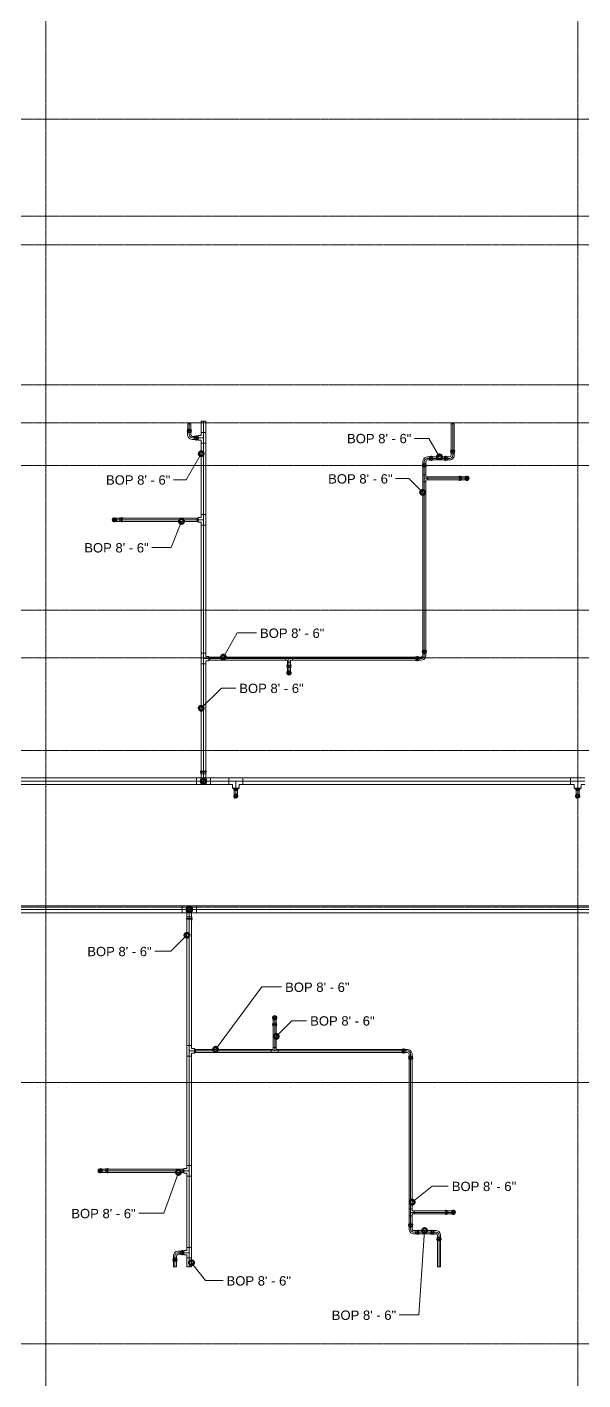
# Model space of a CAD drawing. Header units: inches. Extents: x -3679 to 241, y -496 to 1784.
# Drawn here: x -1468 to -1234, y 74 to 644 of the extents above; entities that cross this region are included whole.
import ezdxf

# ---------------------------------------------------------------- set-up
doc = ezdxf.new("R2010")
doc.units = ezdxf.units.IN
doc.header["$MEASUREMENT"] = 0
doc.linetypes.add('Grid Line', pattern=[0.875, 0.5, -0.125, 0.125, -0.125])
for name, color, linetype, lineweight in [('G-ANNO-DIMS', 251, 'Continuous', 9), ('P-PIPE', 1, 'Continuous', 9), ('P-PIPE-CNTR', 1, 'Continuous', 9), ('S-GRID', 8, 'Continuous', 9)]:
    doc.layers.add(name, color=color, linetype=linetype, lineweight=lineweight)
doc.styles.add('Arial', font='arial.ttf', dxfattribs={"height": 3.934132})

# ---------------------------------------------------------------- blocks, each defined once
blk = doc.blocks.new('Victaulic-VicPress316-Elbow 90-45deg Style P568_P571 - Standard-V2-FIFTH LEVEL')
at = {"layer": 'P-PIPE'}
for p, q in [((-1934.31, 162.63), (-1934.64, 162.63)), ((-1933.35, 162.52), (-1934.64, 162.52)), ((-1934.64, 161.86), (-1934.64, 161.86)), ((-1934.64, 161.86), (-1934.64, 161.86)), ((-1934.64, 161.86), (-1934.64, 161.86)), ((-1934.64, 161.86), (-1934.64, 161.86)), ((-1934.64, 161.21), (-1933.35, 161.21)), ((-1934.64, 161.1), (-1934.31, 161.1)), ((-1934.31, 161.86), (-1934.31, 161.86)), ((-1934.31, 161.86), (-1934.31, 161.86)), ((-1933.56, 162.63), (-1934.02, 162.63)), ((-1934.02, 161.86), (-1934.02, 161.86)), ((-1934.02, 161.86), (-1934.02, 161.86)), ((-1934.02, 161.1), (-1933.56, 161.1)), ((-1932.52, 162.52), (-1933.45, 162.52)), ((-1933.45, 162.52), (-1933.45, 161.86)), ((-1933.45, 161.86), (-1933.45, 162.52)), ((-1933.45, 161.86), (-1933.45, 161.21)), ((-1933.45, 161.21), (-1933.45, 161.86)), ((-1932.52, 161.86), (-1933.45, 161.86)), ((-1933.45, 161.21), (-1932.52, 161.21)), ((-1933.35, 161.86), (-1933.35, 161.86)), ((-1933.35, 161.86), (-1933.35, 161.86)), ((-1932.52, 161.86), (-1931.12, 161.86)), ((-1931.12, 161.86), (-1931.12, 161.86))]:
    blk.add_line(p, q, dxfattribs=at)
at = {"layer": 'P-PIPE', "flags": 128}
for points in [[(-1934.31, 162.63), (-1934.24, 162.75), (-1934.1, 162.76), (-1934.02, 162.65), (-1934.02, 162.63)], [(-1934.31, 162.63), (-1934.31, 162.54), (-1934.31, 162.29), (-1934.31, 161.93), (-1934.31, 161.86)], [(-1934.31, 161.86), (-1934.31, 162.23), (-1934.31, 162.51), (-1934.31, 162.63), (-1934.31, 162.63)], [(-1934.31, 161.1), (-1934.31, 161.19), (-1934.31, 161.44), (-1934.31, 161.8), (-1934.31, 161.86)], [(-1934.31, 161.86), (-1934.31, 161.5), (-1934.31, 161.22), (-1934.31, 161.1), (-1934.31, 161.1)], [(-1934.02, 161.1), (-1934.08, 160.98), (-1934.22, 160.97), (-1934.31, 161.08), (-1934.31, 161.1)], [(-1934.02, 162.63), (-1934.02, 162.54), (-1934.02, 162.29), (-1934.02, 161.93), (-1934.02, 161.86)], [(-1934.02, 161.86), (-1934.02, 162.23), (-1934.02, 162.51), (-1934.02, 162.63), (-1934.02, 162.63)], [(-1934.02, 161.1), (-1934.02, 161.19), (-1934.02, 161.44), (-1934.02, 161.8), (-1934.02, 161.86)], [(-1934.02, 161.86), (-1934.02, 161.5), (-1934.02, 161.22), (-1934.02, 161.1), (-1934.02, 161.1)], [(-1933.56, 162.63), (-1933.36, 162.54), (-1933.35, 162.52)], [(-1933.35, 161.21), (-1933.54, 161.1), (-1933.56, 161.1)], [(-1931.12, 162.52), (-1931.22, 162.52), (-1931.48, 162.52), (-1931.89, 162.52), (-1932.37, 162.52), (-1932.52, 162.52)], [(-1932.52, 161.21), (-1932.02, 161.21), (-1931.59, 161.21), (-1931.28, 161.21), (-1931.13, 161.21), (-1931.12, 161.21)], [(-1930.21, 161.86), (-1930.31, 162.26), (-1930.56, 162.58), (-1930.93, 162.76), (-1931.34, 162.75), (-1931.71, 162.56), (-1931.96, 162.24), (-1932.04, 161.86)], [(-1932.04, 161.86), (-1931.94, 161.47), (-1931.69, 161.15), (-1931.32, 160.97), (-1930.91, 160.98), (-1930.54, 161.17), (-1930.29, 161.49), (-1930.21, 161.86)], [(-1930.36, 161.86), (-1930.45, 162.23), (-1930.7, 162.51), (-1931.06, 162.63), (-1931.43, 162.57), (-1931.73, 162.34), (-1931.88, 162), (-1931.89, 161.86)], [(-1931.89, 161.86), (-1931.8, 161.5), (-1931.55, 161.22), (-1931.19, 161.1), (-1930.82, 161.16), (-1930.52, 161.39), (-1930.37, 161.73), (-1930.36, 161.86)]]:
    blk.add_lwpolyline(points, dxfattribs=at)
at = {"layer": 'P-PIPE'}
for radius, start, end in [(0.766, 0, 180), (0.766, 0, 180), (0.766, 0, 180), (0.766, 180, 0), (0.766, 180, 0), (0.766, 180, 0), (0.657, 0, 180), (0.657, 0, 180), (0.657, 90, 180), (0.658, 180, 0), (0.658, 180, 0), (0.657, 180, 270), (0.658, 0, 90), (0.658, 270, 0)]:
    blk.add_arc((-1931.12, 161.86), radius, start, end, dxfattribs=at)
blk = doc.blocks.new('Victaulic-VicPress316-Elbow 90-45deg Style P568_P571 - Standard-523083-FIFTH LEVEL')
at = {"layer": 'P-PIPE'}
for p, q in [((-3.18, 0.77), (-3.52, 0.77)), ((-3.52, 0.77), (-3.52, -0.77)), ((-3.52, -0.77), (-3.52, 0.77)), ((-2.22, 0.66), (-3.52, 0.66)), ((-3.52, -0.66), (-3.52, 0.66)), ((-3.52, 0.66), (-3.52, -0.66)), ((-3.18, -0.77), (-3.18, 0.77)), ((-3.18, 0.77), (-3.18, -0.77)), ((-2.44, 0.77), (-2.89, 0.77)), ((-2.89, -0.77), (-2.89, 0.77)), ((-2.89, 0.77), (-2.89, -0.77)), ((-1.39, 0.66), (-2.33, 0.66)), ((-2.33, 0), (-2.33, 0.66)), ((-2.33, 0.66), (-2.33, 0)), ((-2.22, -0.66), (-2.22, 0.66)), ((-2.22, 0.66), (-2.22, -0.66)), ((-0.77, 3.52), (-0.77, 3.18)), ((0.77, 3.52), (-0.77, 3.52)), ((-0.77, 3.52), (0.77, 3.52)), ((-0.77, 3.18), (0.77, 3.18)), ((0.77, 3.18), (-0.77, 3.18)), ((-0.77, 2.89), (-0.77, 2.44)), ((-0.77, 2.89), (0.77, 2.89)), ((0.77, 2.89), (-0.77, 2.89)), ((-0.66, 3.52), (-0.66, 2.22)), ((-0.66, 3.52), (0.66, 3.52)), ((0.66, 3.52), (-0.66, 3.52)), ((-0.66, 2.33), (-0.66, 1.39)), ((0, 2.33), (-0.66, 2.33)), ((-0.66, 2.33), (0, 2.33)), ((-0.66, 2.22), (0.66, 2.22)), ((0.66, 2.22), (-0.66, 2.22)), ((0, 2.33), (0.66, 2.33)), ((0.66, 2.33), (0, 2.33)), ((0, 1.39), (0, 2.33)), ((0.66, 2.22), (0.66, 3.52)), ((0.66, 1.39), (0.66, 2.33)), ((0.77, 3.18), (0.77, 3.52)), ((0.77, 2.44), (0.77, 2.89)), ((-3.52, -0.66), (-2.22, -0.66)), ((-3.52, -0.77), (-3.18, -0.77)), ((-2.89, -0.77), (-2.44, -0.77)), ((-2.33, 0), (-2.33, -0.66)), ((-2.33, -0.66), (-2.33, 0)), ((-1.39, 0), (-2.33, 0)), ((-2.33, -0.66), (-1.39, -0.66))]:
    blk.add_line(p, q, dxfattribs=at)
at = {"layer": 'P-PIPE', "flags": 128}
for points in [[(-3.18, 0.77), (-3.11, 0.89), (-2.98, 0.9), (-2.89, 0.79), (-2.89, 0.77)], [(-3.18, 0.77), (-3.18, 0.67), (-3.18, 0.42), (-3.18, 0.07), (-3.18, -0.3), (-3.18, -0.6), (-3.18, -0.75), (-3.18, -0.77)], [(-3.18, -0.77), (-3.18, -0.67), (-3.18, -0.42), (-3.18, -0.07), (-3.18, 0.3), (-3.18, 0.6), (-3.18, 0.75), (-3.18, 0.77)], [(-2.89, -0.77), (-2.89, -0.67), (-2.89, -0.42), (-2.89, -0.07), (-2.89, 0.3), (-2.89, 0.6), (-2.89, 0.75), (-2.89, 0.77)], [(-2.89, 0.77), (-2.89, 0.67), (-2.89, 0.42), (-2.89, 0.07), (-2.89, -0.3), (-2.89, -0.6), (-2.89, -0.75), (-2.89, -0.77)], [(-2.44, 0.77), (-2.24, 0.68), (-2.22, 0.66)], [(-0.66, 1.39), (-0.75, 1.04), (-1, 0.77), (-1.35, 0.66), (-1.39, 0.66)], [(-1.39, -0.66), (-0.78, -0.56), (-0.23, -0.29), (0.22, 0.13), (0.53, 0.67), (0.65, 1.27), (0.66, 1.39)], [(-0.77, 2.89), (-0.89, 2.96), (-0.9, 3.1), (-0.79, 3.18), (-0.77, 3.18)], [(0.77, 3.18), (0.67, 3.18), (0.42, 3.18), (0.07, 3.18), (-0.3, 3.18), (-0.6, 3.18), (-0.75, 3.18), (-0.77, 3.18)], [(-0.77, 3.18), (-0.67, 3.18), (-0.42, 3.18), (-0.07, 3.18), (0.3, 3.18), (0.6, 3.18), (0.75, 3.18), (0.77, 3.18)], [(-0.77, 2.89), (-0.67, 2.89), (-0.42, 2.89), (-0.07, 2.89), (0.3, 2.89), (0.6, 2.89), (0.75, 2.89), (0.77, 2.89)], [(0.77, 2.89), (0.67, 2.89), (0.42, 2.89), (0.07, 2.89), (-0.3, 2.89), (-0.6, 2.89), (-0.75, 2.89), (-0.77, 2.89)], [(-0.66, 2.22), (-0.77, 2.41), (-0.77, 2.44)], [(0.77, 2.44), (0.68, 2.24), (0.66, 2.22)], [(0.77, 3.18), (0.89, 3.11), (0.9, 2.98), (0.79, 2.89), (0.77, 2.89)], [(-2.89, -0.77), (-2.96, -0.89), (-3.1, -0.9), (-3.18, -0.79), (-3.18, -0.77)], [(-2.22, -0.66), (-2.41, -0.77), (-2.44, -0.77)]]:
    blk.add_lwpolyline(points, dxfattribs=at)
at = {"layer": 'P-PIPE'}
blk.add_arc((-1.39, 1.39), 1.39, 270, 0, dxfattribs=at)
blk = doc.blocks.new('Victaulic-VicPress316-Elbow 90-45deg Style P568_P571 - Standard-V1-FIFTH LEVEL')
at = {"layer": 'P-PIPE'}
for p, q in [((-2327.12, 161.86), (-2327.12, 161.86)), ((-2327.12, 161.86), (-2325.73, 161.86)), ((-2324.79, 162.52), (-2325.73, 162.52)), ((-2325.73, 161.86), (-2324.79, 161.86)), ((-2325.73, 161.21), (-2324.79, 161.21)), ((-2323.6, 162.52), (-2324.9, 162.52)), ((-2324.9, 161.86), (-2324.9, 161.86)), ((-2324.9, 161.86), (-2324.9, 161.86)), ((-2324.9, 161.21), (-2323.6, 161.21)), ((-2324.79, 162.52), (-2324.79, 161.86)), ((-2324.79, 161.86), (-2324.79, 162.52)), ((-2324.79, 161.86), (-2324.79, 161.21)), ((-2324.79, 161.21), (-2324.79, 161.86)), ((-2324.23, 162.63), (-2324.69, 162.63)), ((-2324.69, 161.1), (-2324.23, 161.1)), ((-2324.23, 161.86), (-2324.23, 161.86)), ((-2324.23, 161.86), (-2324.23, 161.86)), ((-2323.6, 162.63), (-2323.94, 162.63)), ((-2323.94, 161.86), (-2323.94, 161.86)), ((-2323.94, 161.86), (-2323.94, 161.86)), ((-2323.94, 161.1), (-2323.6, 161.1)), ((-2323.6, 161.86), (-2323.6, 161.86)), ((-2323.6, 161.86), (-2323.6, 161.86)), ((-2323.6, 161.86), (-2323.6, 161.86)), ((-2323.6, 161.86), (-2323.6, 161.86))]:
    blk.add_line(p, q, dxfattribs=at)
at = {"layer": 'P-PIPE', "flags": 128}
for points in [[(-2326.21, 161.86), (-2326.31, 162.26), (-2326.56, 162.58), (-2326.93, 162.76), (-2327.34, 162.75), (-2327.71, 162.56), (-2327.96, 162.24), (-2328.04, 161.86)], [(-2328.04, 161.86), (-2327.94, 161.47), (-2327.69, 161.15), (-2327.32, 160.97), (-2326.91, 160.98), (-2326.54, 161.17), (-2326.29, 161.49), (-2326.21, 161.86)], [(-2326.36, 161.86), (-2326.45, 162.23), (-2326.7, 162.51), (-2327.06, 162.63), (-2327.43, 162.57), (-2327.73, 162.34), (-2327.88, 162), (-2327.89, 161.86)], [(-2327.89, 161.86), (-2327.8, 161.5), (-2327.55, 161.22), (-2327.19, 161.1), (-2326.82, 161.16), (-2326.52, 161.39), (-2326.37, 161.73), (-2326.36, 161.86)], [(-2325.73, 162.52), (-2326.23, 162.52), (-2326.66, 162.52), (-2326.97, 162.52), (-2327.12, 162.52), (-2327.12, 162.52)], [(-2327.12, 161.21), (-2327.03, 161.21), (-2326.77, 161.21), (-2326.36, 161.21), (-2325.88, 161.21), (-2325.73, 161.21)], [(-2324.9, 162.52), (-2324.71, 162.63), (-2324.69, 162.63)], [(-2324.69, 161.1), (-2324.89, 161.19), (-2324.9, 161.21)], [(-2324.23, 162.63), (-2324.17, 162.75), (-2324.03, 162.76), (-2323.94, 162.65), (-2323.94, 162.63)], [(-2324.23, 162.63), (-2324.23, 162.54), (-2324.23, 162.29), (-2324.23, 161.93), (-2324.23, 161.86)], [(-2324.23, 161.86), (-2324.23, 162.23), (-2324.23, 162.51), (-2324.23, 162.63), (-2324.23, 162.63)], [(-2324.23, 161.1), (-2324.23, 161.19), (-2324.23, 161.44), (-2324.23, 161.8), (-2324.23, 161.86)], [(-2324.23, 161.86), (-2324.23, 161.5), (-2324.23, 161.22), (-2324.23, 161.1), (-2324.23, 161.1)], [(-2323.94, 161.1), (-2324.01, 160.98), (-2324.15, 160.97), (-2324.23, 161.08), (-2324.23, 161.1)], [(-2323.94, 162.63), (-2323.94, 162.54), (-2323.94, 162.29), (-2323.94, 161.93), (-2323.94, 161.86)], [(-2323.94, 161.86), (-2323.94, 162.23), (-2323.94, 162.51), (-2323.94, 162.63), (-2323.94, 162.63)], [(-2323.94, 161.1), (-2323.94, 161.19), (-2323.94, 161.44), (-2323.94, 161.8), (-2323.94, 161.86)], [(-2323.94, 161.86), (-2323.94, 161.5), (-2323.94, 161.22), (-2323.94, 161.1), (-2323.94, 161.1)]]:
    blk.add_lwpolyline(points, dxfattribs=at)
at = {"layer": 'P-PIPE'}
for radius, start, end in [(0.767, 0, 180), (0.767, 0, 180), (0.767, 0, 180), (0.767, 180, 360), (0.767, 180, 0), (0.767, 180, 0), (0.657, 360, 180), (0.657, 0, 180), (0.657, 90, 180), (0.658, 180, 0), (0.658, 180, 0), (0.657, 180, 270), (0.658, 0, 90), (0.658, 270, 0)]:
    blk.add_arc((-2327.12, 161.86), radius, start, end, dxfattribs=at)
blk = doc.blocks.new('Victaulic-VicPress316-Elbow 90-45deg Style P568_P571 - Standard-V3-FIFTH LEVEL')
at = {"layer": 'P-PIPE'}
for p, q in [((-1291.56, 145.13), (-1291.9, 145.13)), ((-1290.6, 145.02), (-1291.9, 145.02)), ((-1291.9, 144.36), (-1291.9, 144.36)), ((-1291.9, 144.36), (-1291.9, 144.36)), ((-1291.9, 144.36), (-1291.9, 144.36)), ((-1291.9, 144.36), (-1291.9, 144.36)), ((-1291.9, 143.71), (-1290.6, 143.71)), ((-1291.9, 143.6), (-1291.56, 143.6)), ((-1291.56, 144.36), (-1291.56, 144.36)), ((-1291.56, 144.36), (-1291.56, 144.36)), ((-1290.81, 145.13), (-1291.27, 145.13)), ((-1291.27, 144.36), (-1291.27, 144.36)), ((-1291.27, 144.36), (-1291.27, 144.36)), ((-1291.27, 143.6), (-1290.81, 143.6)), ((-1289.77, 145.02), (-1290.71, 145.02)), ((-1290.71, 145.02), (-1290.71, 144.36)), ((-1290.71, 144.36), (-1290.71, 145.02)), ((-1290.71, 144.36), (-1290.71, 143.71)), ((-1290.71, 143.71), (-1290.71, 144.36)), ((-1289.77, 144.36), (-1290.71, 144.36)), ((-1290.71, 143.71), (-1289.77, 143.71)), ((-1290.6, 144.36), (-1290.6, 144.36)), ((-1290.6, 144.36), (-1290.6, 144.36)), ((-1288.38, 144.36), (-1289.77, 144.36)), ((-1288.38, 144.36), (-1288.38, 144.36))]:
    blk.add_line(p, q, dxfattribs=at)
at = {"layer": 'P-PIPE', "flags": 128}
for points in [[(-1291.56, 145.13), (-1291.49, 145.25), (-1291.35, 145.26), (-1291.27, 145.15), (-1291.27, 145.13)], [(-1291.56, 145.13), (-1291.56, 145.04), (-1291.56, 144.79), (-1291.56, 144.43), (-1291.56, 144.36)], [(-1291.56, 144.36), (-1291.56, 144.73), (-1291.56, 145.01), (-1291.56, 145.13), (-1291.56, 145.13)], [(-1291.56, 143.6), (-1291.56, 143.69), (-1291.56, 143.94), (-1291.56, 144.3), (-1291.56, 144.36)], [(-1291.56, 144.36), (-1291.56, 144), (-1291.56, 143.72), (-1291.56, 143.6), (-1291.56, 143.6)], [(-1291.27, 143.6), (-1291.33, 143.48), (-1291.47, 143.47), (-1291.56, 143.58), (-1291.56, 143.6)], [(-1291.27, 145.13), (-1291.27, 145.04), (-1291.27, 144.79), (-1291.27, 144.43), (-1291.27, 144.36)], [(-1291.27, 144.36), (-1291.27, 144.73), (-1291.27, 145.01), (-1291.27, 145.13), (-1291.27, 145.13)], [(-1291.27, 143.6), (-1291.27, 143.69), (-1291.27, 143.94), (-1291.27, 144.3), (-1291.27, 144.36)], [(-1291.27, 144.36), (-1291.27, 144), (-1291.27, 143.72), (-1291.27, 143.6), (-1291.27, 143.6)], [(-1290.81, 145.13), (-1290.61, 145.04), (-1290.6, 145.02)], [(-1290.6, 143.71), (-1290.79, 143.6), (-1290.81, 143.6)], [(-1288.38, 145.02), (-1288.47, 145.02), (-1288.73, 145.02), (-1289.14, 145.02), (-1289.62, 145.02), (-1289.77, 145.02)], [(-1289.77, 143.71), (-1289.27, 143.71), (-1288.84, 143.71), (-1288.53, 143.71), (-1288.38, 143.71), (-1288.38, 143.71)], [(-1287.46, 144.36), (-1287.56, 144.76), (-1287.81, 145.08), (-1288.18, 145.26), (-1288.59, 145.25), (-1288.96, 145.06), (-1289.21, 144.74), (-1289.29, 144.36)], [(-1289.29, 144.36), (-1289.19, 143.97), (-1288.94, 143.65), (-1288.57, 143.47), (-1288.16, 143.48), (-1287.79, 143.67), (-1287.54, 143.99), (-1287.46, 144.36)], [(-1287.61, 144.36), (-1287.7, 144.73), (-1287.95, 145.01), (-1288.31, 145.13), (-1288.68, 145.07), (-1288.98, 144.84), (-1289.13, 144.5), (-1289.14, 144.36)], [(-1289.14, 144.36), (-1289.05, 144), (-1288.8, 143.72), (-1288.44, 143.6), (-1288.07, 143.66), (-1287.77, 143.89), (-1287.62, 144.23), (-1287.61, 144.36)]]:
    blk.add_lwpolyline(points, dxfattribs=at)
at = {"layer": 'P-PIPE'}
for radius, start, end in [(0.766, 0, 180), (0.766, 0, 180), (0.766, 0, 180), (0.766, 180, 0), (0.766, 180, 0), (0.766, 180, 0), (0.658, 0, 180), (0.658, 0, 180), (0.658, 90, 180), (0.658, 180, 0), (0.658, 180, 0), (0.658, 180, 270), (0.658, 0, 90), (0.658, 270, 0)]:
    blk.add_arc((-1288.38, 144.36), radius, start, end, dxfattribs=at)
blk = doc.blocks.new('Transition - Generic - Plumbing-CW-1126388-FIFTH LEVEL')
at = {"layer": 'P-PIPE'}
for radius, start, end in [(1.31, 0, 180), (1.31, 180, 0), (0.812, 0, 180), (0.813, 180, 0)]:
    blk.add_arc((-2607, 272), radius, start, end, dxfattribs=at)
blk = doc.blocks.new('Victaulic-VicPress316-Elbow 90-45deg Style P568_P571 - Standard-V11-FIFTH LEVEL')
at = {"layer": 'P-PIPE'}
for p, q in [((-3077.06, 595.55), (-3077.06, 595.17)), ((-3077.06, 594.85), (-3077.06, 594.29)), ((-3076.95, 595.55), (-3076.95, 594.07)), ((-3076.95, 594.18), (-3076.95, 593.02)), ((-3076, 594.18), (-3076.95, 594.18)), ((-3076.95, 594.18), (-3076, 594.18)), ((-3076, 595.55), (-3076, 595.55)), ((-3076, 595.55), (-3076, 595.55)), ((-3076, 595.55), (-3076, 595.55)), ((-3076, 595.55), (-3076, 595.55)), ((-3076, 595.17), (-3076, 595.17)), ((-3076, 595.17), (-3076, 595.17)), ((-3076, 594.85), (-3076, 594.85)), ((-3076, 594.85), (-3076, 594.85)), ((-3075.05, 594.18), (-3076, 594.18)), ((-3076, 594.18), (-3075.05, 594.18)), ((-3076, 593.02), (-3076, 594.18)), ((-3076, 594.07), (-3076, 594.07)), ((-3076, 594.07), (-3076, 594.07)), ((-3076, 591), (-3076, 593.02)), ((-3075.05, 594.07), (-3075.05, 595.55)), ((-3075.05, 593.02), (-3075.05, 594.18)), ((-3074.94, 595.17), (-3074.94, 595.55)), ((-3074.94, 594.29), (-3074.94, 594.85)), ((-3076, 591), (-3076, 591))]:
    blk.add_line(p, q, dxfattribs=at)
at = {"layer": 'P-PIPE', "flags": 128}
for points in [[(-3077.06, 594.85), (-3077.2, 594.92), (-3077.21, 595.08), (-3077.09, 595.17), (-3077.06, 595.17)], [(-3077.06, 595.17), (-3076.97, 595.17), (-3076.71, 595.17), (-3076.32, 595.17), (-3076, 595.17)], [(-3076, 595.17), (-3076.44, 595.17), (-3076.79, 595.17), (-3077.01, 595.17), (-3077.06, 595.17)], [(-3077.06, 594.85), (-3076.97, 594.85), (-3076.71, 594.85), (-3076.32, 594.85), (-3076, 594.85)], [(-3076, 594.85), (-3076.44, 594.85), (-3076.79, 594.85), (-3077.01, 594.85), (-3077.06, 594.85)], [(-3076.95, 594.07), (-3077.06, 594.26), (-3077.06, 594.29)], [(-3076.95, 591), (-3076.95, 591.09), (-3076.95, 591.36), (-3076.95, 591.79), (-3076.95, 592.32), (-3076.95, 592.92), (-3076.95, 593.02)], [(-3074.94, 595.17), (-3075.04, 595.17), (-3075.3, 595.17), (-3075.68, 595.17), (-3076, 595.17)], [(-3076, 595.17), (-3075.57, 595.17), (-3075.21, 595.17), (-3074.99, 595.17), (-3074.94, 595.17)], [(-3074.94, 594.85), (-3075.04, 594.85), (-3075.3, 594.85), (-3075.68, 594.85), (-3076, 594.85)], [(-3076, 594.85), (-3075.57, 594.85), (-3075.21, 594.85), (-3074.99, 594.85), (-3074.94, 594.85)], [(-3074.94, 594.29), (-3075.03, 594.09), (-3075.05, 594.07)], [(-3075.05, 593.02), (-3075.05, 592.41), (-3075.05, 591.86), (-3075.05, 591.42), (-3075.05, 591.12), (-3075.05, 591), (-3075.05, 591)], [(-3074.94, 595.17), (-3074.81, 595.1), (-3074.79, 594.94), (-3074.92, 594.85), (-3074.94, 594.85)], [(-3076, 592.22), (-3076.47, 592.13), (-3076.87, 591.87), (-3077.13, 591.47), (-3077.23, 591.01), (-3077.14, 590.54), (-3076.87, 590.14), (-3076.48, 589.87), (-3076.02, 589.78), (-3076, 589.78)], [(-3076.95, 591), (-3076.86, 591.41), (-3076.6, 591.74), (-3076.23, 591.92), (-3076, 591.95)], [(-3076, 590.05), (-3076.41, 590.14), (-3076.74, 590.4), (-3076.93, 590.78), (-3076.95, 591)], [(-3076, 589.78), (-3075.54, 589.87), (-3075.14, 590.13), (-3074.87, 590.53), (-3074.78, 590.99), (-3074.87, 591.46), (-3075.13, 591.86), (-3075.53, 592.13), (-3075.99, 592.22), (-3076, 592.22)], [(-3076, 591.95), (-3075.59, 591.86), (-3075.27, 591.6), (-3075.08, 591.22), (-3075.05, 591)], [(-3075.05, 591), (-3075.15, 590.59), (-3075.4, 590.26), (-3075.78, 590.08), (-3076, 590.05)]]:
    blk.add_lwpolyline(points, dxfattribs=at)
at = {"layer": 'P-PIPE'}
for radius, start, end in [(1.06, 90, 270), (1.06, 90, 270), (1.06, 90, 270), (0.95, 90, 270), (0.95, 90, 270), (0.95, 90, 180), (0.95, 180, 270), (1.06, 270, 90), (1.06, 270, 90), (1.06, 270, 90), (0.95, 270, 90), (0.95, 270, 90), (0.95, 0, 90), (0.95, 270, 0)]:
    blk.add_arc((-3076, 591), radius, start, end, dxfattribs=at)

msp = doc.modelspace()

# ---------------------------------------------------------------- linework, layer by layer
at = {"layer": 'G-ANNO-DIMS'}
for p, q in [((-1298.72, 470.46), (-1304.74, 470.46)), ((-1294.21, 462.66), (-1298.72, 470.46)), ((-1394.57, 463.98), (-1400.92, 453)), ((-1400.92, 453), (-1406.27, 453)), ((-1307.09, 453.49), (-1312.69, 453.49)), ((-1301.28, 447.69), (-1307.09, 453.49)), ((-1402.89, 435.48), (-1407.26, 424.44)), ((-1407.26, 424.44), (-1415.41, 424.44)), ((-1385.24, 378.29), (-1379.37, 388.46)), ((-1379.37, 388.46), (-1371.31, 388.46)), ((-1394.57, 356.73), (-1386.09, 365.22)), ((-1386.09, 365.22), (-1380.04, 365.22)), ((-1400.58, 261.12), (-1407.36, 254.34)), ((-1407.36, 254.34), (-1414.14, 254.34)), ((-1388.54, 213.02), (-1369.08, 239.3)), ((-1369.08, 239.3), (-1360.74, 239.3)), ((-1362.97, 218.48), (-1356.34, 225.1)), ((-1356.34, 225.1), (-1350.18, 225.1)), ((-1404.2, 161.21), (-1410.37, 143.94)), ((-1305.72, 148.65), (-1297.26, 155.38)), ((-1297.26, 155.38), (-1290.52, 155.38)), ((-1410.37, 143.94), (-1420.88, 143.94)), ((-1300.51, 136.65), (-1302.91, 101.11)), ((-1398.67, 123.13), (-1392.75, 115.58)), ((-1392.75, 115.58), (-1385.4, 115.58)), ((-1302.91, 101.11), (-1311.17, 101.11))]:
    msp.add_line(p, q, dxfattribs=at)
at = {"layer": 'G-ANNO-DIMS', "lineweight": 50}
for centre in [(-1394.57, 463.98), (-1294.21, 462.66), (-1301.28, 447.69), (-1402.89, 435.48), (-1385.24, 378.29), (-1394.57, 356.73), (-1400.58, 261.12), (-1362.97, 218.48), (-1388.54, 213.02), (-1404.2, 161.21), (-1305.72, 148.65), (-1300.51, 136.65), (-1398.67, 123.13)]:
    msp.add_circle(centre, 1, dxfattribs=at)
at = {"layer": 'P-PIPE'}
for p, q in [((-1400.28, 476.64), (-1400.28, 472.97)), ((-1398.97, 476.64), (-1400.28, 476.64)), ((-1398.97, 472.97), (-1398.97, 476.64)), ((-1394.57, 477.75), (-1394.57, 472.88)), ((-1392.67, 477.75), (-1394.57, 477.75)), ((-1392.67, 472.88), (-1392.67, 477.75)), ((-1289.28, 476.64), (-1289.28, 464.33)), ((-1287.97, 476.64), (-1289.28, 476.64)), ((-1287.97, 464.33), (-1287.97, 476.64)), ((-1398.97, 472.97), (-1400.28, 472.97)), ((-1396.28, 471.29), (-1397.3, 471.29)), ((-1397.3, 469.98), (-1397.3, 471.29)), ((-1397.3, 469.98), (-1396.28, 469.98)), ((-1395.87, 471.45), (-1396.28, 471.2)), ((-1396.28, 469.98), (-1396.28, 471.29)), ((-1396.28, 470.07), (-1395.87, 469.82)), ((-1394.58, 471.59), (-1395.87, 471.59)), ((-1395.87, 471.59), (-1395.87, 469.68)), ((-1395.87, 469.68), (-1395.87, 471.59)), ((-1395.87, 469.68), (-1394.58, 469.68)), ((-1394.58, 472.88), (-1394.58, 471.59)), ((-1394.58, 472.88), (-1392.67, 472.88)), ((-1392.67, 472.88), (-1394.58, 472.88)), ((-1394.58, 469.68), (-1394.58, 468.39)), ((-1394.58, 468.39), (-1392.67, 468.39)), ((-1392.67, 468.39), (-1394.58, 468.39)), ((-1392.67, 472.88), (-1394.57, 472.88)), ((-1394.57, 468.39), (-1394.57, 438.38)), ((-1392.67, 468.39), (-1394.57, 468.39)), ((-1392.67, 468.39), (-1392.67, 472.88)), ((-1392.67, 438.38), (-1392.67, 468.39)), ((-1290.95, 462.66), (-1298.29, 462.66)), ((-1298.29, 461.35), (-1298.29, 462.66)), ((-1290.95, 461.35), (-1290.95, 462.66)), ((-1287.97, 464.33), (-1289.28, 464.33)), ((-1301.28, 459.67), (-1301.28, 455.13)), ((-1301.28, 459.67), (-1299.97, 459.67)), ((-1299.97, 455.13), (-1299.97, 459.67)), ((-1298.29, 461.35), (-1290.95, 461.35)), ((-1301.28, 455.13), (-1299.97, 455.13)), ((-1301.28, 455.13), (-1301.28, 452.14)), ((-1299.97, 455.13), (-1301.28, 455.13)), ((-1301.28, 455.13), (-1299.97, 455.13)), ((-1299.97, 452.14), (-1301.28, 452.14)), ((-1301.28, 452.14), (-1299.97, 452.14)), ((-1301.28, 452.14), (-1301.28, 379.97)), ((-1299.97, 452.14), (-1301.28, 452.14)), ((-1299.97, 454.29), (-1299.97, 455.13)), ((-1299.13, 454.29), (-1299.97, 454.29)), ((-1299.97, 452.14), (-1299.97, 452.98)), ((-1299.97, 452.98), (-1299.13, 452.98)), ((-1299.97, 379.97), (-1299.97, 452.14)), ((-1284.95, 454.29), (-1299.13, 454.29)), ((-1299.13, 454.29), (-1299.13, 452.98)), ((-1299.13, 454.29), (-1299.13, 452.98)), ((-1299.13, 452.98), (-1299.13, 454.29)), ((-1299.13, 452.98), (-1284.95, 452.98)), ((-1284.95, 454.29), (-1284.95, 452.98)), ((-1396.28, 436.79), (-1428.8, 436.79)), ((-1428.8, 435.48), (-1428.8, 436.79)), ((-1428.8, 435.48), (-1396.28, 435.48)), ((-1395.87, 436.95), (-1396.28, 436.7)), ((-1396.28, 435.48), (-1396.28, 436.79)), ((-1396.28, 435.57), (-1395.87, 435.32)), ((-1394.58, 437.09), (-1395.87, 437.09)), ((-1395.87, 437.09), (-1395.87, 435.18)), ((-1395.87, 435.18), (-1395.87, 437.09)), ((-1395.87, 435.18), (-1394.58, 435.18)), ((-1394.58, 438.38), (-1394.58, 437.09)), ((-1394.58, 438.38), (-1392.67, 438.38)), ((-1392.67, 438.38), (-1394.58, 438.38)), ((-1394.58, 435.18), (-1394.58, 433.89)), ((-1394.58, 433.89), (-1392.67, 433.89)), ((-1392.67, 433.89), (-1394.58, 433.89)), ((-1392.67, 438.38), (-1394.57, 438.38)), ((-1394.57, 433.89), (-1394.57, 379.88)), ((-1392.67, 433.89), (-1394.57, 433.89)), ((-1392.67, 433.89), (-1392.67, 438.38)), ((-1392.67, 379.88), (-1392.67, 433.89)), ((-1394.58, 379.88), (-1394.58, 375.39)), ((-1392.67, 379.88), (-1394.58, 379.88)), ((-1394.58, 379.88), (-1392.67, 379.88)), ((-1392.67, 379.88), (-1394.57, 379.88)), ((-1392.67, 378.59), (-1392.67, 379.88)), ((-1391.38, 378.59), (-1392.67, 378.59)), ((-1392.67, 375.39), (-1392.67, 376.68)), ((-1392.67, 376.68), (-1391.38, 376.68)), ((-1391.38, 378.59), (-1391.38, 376.68)), ((-1391.38, 376.68), (-1391.38, 378.59)), ((-1390.97, 378.2), (-1391.38, 378.45)), ((-1391.38, 376.82), (-1390.97, 377.07)), ((-1359.12, 378.29), (-1390.97, 378.29)), ((-1390.97, 378.29), (-1390.97, 376.98)), ((-1390.97, 376.98), (-1359.12, 376.98)), ((-1356.13, 378.29), (-1359.12, 378.29)), ((-1359.12, 376.98), (-1359.12, 378.29)), ((-1359.12, 378.29), (-1359.12, 376.98)), ((-1359.12, 378.29), (-1359.12, 376.98)), ((-1359.12, 376.98), (-1358.28, 376.98)), ((-1358.28, 376.98), (-1358.28, 376.14)), ((-1356.97, 376.98), (-1356.13, 376.98)), ((-1356.97, 376.14), (-1356.97, 376.98)), ((-1302.95, 378.29), (-1356.13, 378.29)), ((-1356.13, 376.98), (-1356.13, 378.29)), ((-1356.13, 376.98), (-1356.13, 378.29)), ((-1356.13, 378.29), (-1356.13, 376.98)), ((-1356.13, 376.98), (-1302.95, 376.98)), ((-1302.95, 376.98), (-1302.95, 378.29)), ((-1299.97, 379.97), (-1301.28, 379.97)), ((-1392.67, 375.39), (-1394.58, 375.39)), ((-1394.58, 375.39), (-1392.67, 375.39)), ((-1394.57, 375.39), (-1394.57, 329.18)), ((-1394.57, 375.39), (-1392.67, 375.39)), ((-1392.67, 329.18), (-1392.67, 375.39)), ((-1358.28, 376.14), (-1358.28, 373.97)), ((-1356.97, 376.14), (-1358.28, 376.14)), ((-1356.97, 376.14), (-1358.28, 376.14)), ((-1358.28, 376.14), (-1356.97, 376.14)), ((-1356.97, 373.97), (-1358.28, 373.97)), ((-1356.97, 373.97), (-1356.97, 376.14)), ((-1396.62, 327.44), (-1522.52, 327.44)), ((-1390.63, 327.44), (-1396.62, 327.44)), ((-1396.62, 327.44), (-1396.62, 324.56)), ((-1394.57, 329.18), (-1392.67, 329.18)), ((-1382.99, 327.44), (-1390.63, 327.44)), ((-1390.63, 324.56), (-1390.63, 327.44)), ((-1377.01, 327.44), (-1382.99, 327.44)), ((-1382.99, 324.56), (-1382.99, 327.44)), ((-1382.99, 327.44), (-1382.99, 324.56)), ((-1382.99, 324.56), (-1382.99, 327.44)), ((-1377.01, 324.56), (-1377.01, 327.44)), ((-1377.01, 327.44), (-1377.01, 324.56)), ((-1238.99, 327.44), (-1377.01, 327.44)), ((-1377.01, 327.44), (-1377.01, 324.56)), ((-1233.01, 327.44), (-1238.99, 327.44)), ((-1238.99, 324.56), (-1238.99, 327.44)), ((-1238.99, 327.44), (-1238.99, 324.56)), ((-1238.99, 327.44), (-1238.99, 324.56)), ((-1522.52, 324.56), (-1396.62, 324.56)), ((-1396.62, 324.56), (-1390.63, 324.56)), ((-1390.63, 324.56), (-1382.99, 324.56)), ((-1382.99, 324.56), (-1381.44, 324.56)), ((-1381.44, 324.56), (-1381.44, 323.01)), ((-1381.44, 323.01), (-1378.56, 323.01)), ((-1378.56, 323.01), (-1381.44, 323.01)), ((-1381.31, 323.01), (-1380.56, 322.35)), ((-1380.66, 322.35), (-1380.66, 322.07)), ((-1379.34, 322.35), (-1380.66, 322.35)), ((-1379.34, 322.07), (-1380.66, 322.07)), ((-1379.44, 322.35), (-1378.69, 323.01)), ((-1379.34, 322.07), (-1379.34, 322.35)), ((-1378.56, 324.56), (-1377.01, 324.56)), ((-1378.56, 323.01), (-1378.56, 324.56)), ((-1377.01, 324.56), (-1238.99, 324.56)), ((-1238.99, 324.56), (-1237.44, 324.56)), ((-1237.44, 324.56), (-1237.44, 323.01)), ((-1237.44, 323.01), (-1234.56, 323.01)), ((-1234.56, 323.01), (-1237.44, 323.01)), ((-1237.31, 323.01), (-1236.56, 322.35)), ((-1236.66, 322.35), (-1236.66, 322.07)), ((-1235.34, 322.35), (-1236.66, 322.35)), ((-1235.34, 322.07), (-1236.66, 322.07)), ((-1235.44, 322.35), (-1234.69, 323.01)), ((-1235.34, 322.07), (-1235.34, 322.35)), ((-1234.56, 324.56), (-1233.01, 324.56)), ((-1234.56, 323.01), (-1234.56, 324.56)), ((-1402.62, 273.44), (-1517.63, 273.44)), ((-1517.63, 270.56), (-1402.62, 270.56)), ((-1396.63, 273.44), (-1402.62, 273.44)), ((-1402.62, 270.56), (-1402.62, 273.44)), ((-1402.62, 270.56), (-1396.63, 270.56)), ((-1400.58, 268.82), (-1400.58, 214.61)), ((-1398.67, 268.82), (-1400.58, 268.82)), ((-1398.67, 214.61), (-1398.67, 268.82)), ((-1075.62, 273.44), (-1396.63, 273.44)), ((-1396.63, 270.56), (-1396.63, 273.44)), ((-1396.63, 270.56), (-1075.62, 270.56)), ((-1364.28, 224.03), (-1364.28, 213.86)), ((-1362.97, 224.03), (-1364.28, 224.03)), ((-1362.97, 213.86), (-1362.97, 224.03)), ((-1398.67, 214.61), (-1400.58, 214.61)), ((-1400.58, 214.61), (-1400.58, 210.12)), ((-1398.67, 214.61), (-1400.58, 214.61)), ((-1400.58, 214.61), (-1398.67, 214.61)), ((-1398.67, 213.32), (-1398.67, 214.61)), ((-1397.38, 213.32), (-1398.67, 213.32)), ((-1398.67, 210.12), (-1398.67, 211.41)), ((-1398.67, 211.41), (-1397.38, 211.41)), ((-1397.38, 213.32), (-1397.38, 211.41)), ((-1397.38, 211.41), (-1397.38, 213.32)), ((-1396.97, 212.93), (-1397.38, 213.18)), ((-1397.38, 211.55), (-1396.97, 211.8)), ((-1365.12, 213.02), (-1396.97, 213.02)), ((-1396.97, 213.02), (-1396.97, 211.71)), ((-1396.97, 211.71), (-1365.12, 211.71)), ((-1365.12, 213.02), (-1365.12, 211.71)), ((-1364.28, 213.02), (-1365.12, 213.02)), ((-1365.12, 213.02), (-1365.12, 211.71)), ((-1365.12, 211.71), (-1365.12, 213.02)), ((-1365.12, 211.71), (-1362.13, 211.71)), ((-1362.97, 213.86), (-1364.28, 213.86)), ((-1364.28, 213.86), (-1364.28, 213.02)), ((-1364.28, 213.86), (-1362.97, 213.86)), ((-1362.97, 213.86), (-1364.28, 213.86)), ((-1362.97, 213.02), (-1362.97, 213.86)), ((-1362.13, 213.02), (-1362.97, 213.02)), ((-1362.13, 213.02), (-1362.13, 211.71)), ((-1362.13, 211.71), (-1362.13, 213.02)), ((-1308.71, 213.02), (-1362.13, 213.02)), ((-1362.13, 211.71), (-1362.13, 213.02)), ((-1362.13, 211.71), (-1308.71, 211.71)), ((-1308.71, 211.71), (-1308.71, 213.02)), ((-1398.67, 210.12), (-1400.58, 210.12)), ((-1400.58, 210.12), (-1398.67, 210.12)), ((-1400.58, 210.12), (-1400.58, 164.11)), ((-1398.67, 210.12), (-1400.58, 210.12)), ((-1398.67, 164.11), (-1398.67, 210.12)), ((-1307.03, 210.03), (-1307.03, 145.86)), ((-1305.72, 210.03), (-1307.03, 210.03)), ((-1305.72, 145.86), (-1305.72, 210.03)), ((-1402.28, 162.52), (-1434.8, 162.52)), ((-1434.8, 161.21), (-1434.8, 162.52)), ((-1434.8, 161.21), (-1402.28, 161.21)), ((-1401.87, 162.68), (-1402.28, 162.43)), ((-1402.28, 161.21), (-1402.28, 162.52)), ((-1402.28, 161.3), (-1401.87, 161.05)), ((-1400.58, 162.82), (-1401.87, 162.82)), ((-1401.87, 162.82), (-1401.87, 160.91)), ((-1401.87, 160.91), (-1401.87, 162.82)), ((-1401.87, 160.91), (-1400.58, 160.91)), ((-1400.58, 164.11), (-1400.58, 162.82)), ((-1400.58, 164.11), (-1398.67, 164.11)), ((-1398.67, 164.11), (-1400.58, 164.11)), ((-1398.67, 164.11), (-1400.58, 164.11)), ((-1400.58, 160.91), (-1400.58, 159.62)), ((-1400.58, 159.62), (-1398.67, 159.62)), ((-1398.67, 159.62), (-1400.58, 159.62)), ((-1400.58, 159.62), (-1400.58, 129.61)), ((-1398.67, 159.62), (-1400.58, 159.62)), ((-1398.67, 159.62), (-1398.67, 164.11)), ((-1398.67, 129.61), (-1398.67, 159.62)), ((-1305.72, 145.86), (-1307.03, 145.86)), ((-1307.03, 145.86), (-1307.03, 142.87)), ((-1305.72, 145.86), (-1307.03, 145.86)), ((-1307.03, 145.86), (-1305.72, 145.86)), ((-1305.72, 142.87), (-1307.03, 142.87)), ((-1307.03, 142.87), (-1305.72, 142.87)), ((-1307.03, 142.87), (-1307.03, 138.33)), ((-1305.72, 142.87), (-1307.03, 142.87)), ((-1305.72, 145.02), (-1305.72, 145.86)), ((-1304.88, 145.02), (-1305.72, 145.02)), ((-1305.72, 142.87), (-1305.72, 143.71)), ((-1305.72, 143.71), (-1304.88, 143.71)), ((-1305.72, 138.33), (-1305.72, 142.87)), ((-1290.71, 145.02), (-1304.88, 145.02)), ((-1304.88, 145.02), (-1304.88, 143.71)), ((-1304.88, 145.02), (-1304.88, 143.71)), ((-1304.88, 143.71), (-1304.88, 145.02)), ((-1304.88, 143.71), (-1290.71, 143.71)), ((-1290.71, 145.02), (-1290.71, 143.71)), ((-1305.72, 138.33), (-1307.03, 138.33)), ((-1296.71, 136.65), (-1304.05, 136.65)), ((-1304.05, 135.34), (-1304.05, 136.65)), ((-1304.05, 135.34), (-1296.71, 135.34)), ((-1296.71, 135.34), (-1296.71, 136.65)), ((-1295.03, 133.67), (-1295.03, 121.36)), ((-1295.03, 133.67), (-1293.72, 133.67)), ((-1293.72, 121.36), (-1293.72, 133.67)), ((-1402.28, 128.02), (-1403.3, 128.02)), ((-1403.3, 126.71), (-1403.3, 128.02)), ((-1403.3, 126.71), (-1402.28, 126.71)), ((-1401.87, 128.18), (-1402.28, 127.93)), ((-1402.28, 126.71), (-1402.28, 128.02)), ((-1402.28, 126.8), (-1401.87, 126.55)), ((-1400.58, 128.32), (-1401.87, 128.32)), ((-1401.87, 128.32), (-1401.87, 126.41)), ((-1401.87, 126.41), (-1401.87, 128.32)), ((-1401.87, 126.41), (-1400.58, 126.41)), ((-1400.58, 129.61), (-1400.58, 128.32)), ((-1400.58, 129.61), (-1398.67, 129.61)), ((-1398.67, 129.61), (-1400.58, 129.61)), ((-1400.58, 126.41), (-1400.58, 125.12)), ((-1398.67, 129.61), (-1400.58, 129.61)), ((-1398.67, 125.12), (-1398.67, 129.61)), ((-1406.28, 125.03), (-1406.28, 121.36)), ((-1406.28, 125.03), (-1404.97, 125.03)), ((-1406.28, 121.36), (-1404.97, 121.36)), ((-1404.97, 121.36), (-1404.97, 125.03)), ((-1400.58, 125.12), (-1398.67, 125.12)), ((-1398.67, 125.12), (-1400.58, 125.12)), ((-1400.58, 125.12), (-1400.58, 121.36)), ((-1398.67, 125.12), (-1400.58, 125.12)), ((-1398.67, 121.36), (-1400.58, 121.36)), ((-1398.67, 121.36), (-1398.67, 125.12)), ((-1295.03, 121.36), (-1293.72, 121.36))]:
    msp.add_line(p, q, dxfattribs=at)
for centre, radius, start, end in [((-1282.62, 453.64), 0.658, 0, 180), ((-1282.62, 453.64), 0.658, 180, 0), ((-1282.62, 453.31), 0.329, 90, 270), ((-1282.62, 453.96), 0.329, 270, 90), ((-1431.12, 436.14), 0.658, 0, 180), ((-1431.12, 436.14), 0.658, 180, 0), ((-1431.12, 435.81), 0.329, 90, 270), ((-1431.12, 436.46), 0.329, 270, 90), ((-1357.62, 371.64), 0.658, 0, 180), ((-1357.62, 371.64), 0.658, 180, 0), ((-1357.62, 371.31), 0.329, 90, 270), ((-1357.62, 371.96), 0.329, 270, 90), ((-1393.62, 326), 1.44, 0, 180), ((-1393.62, 326), 1.44, 180, 0), ((-1393.62, 326), 0.95, 0, 180), ((-1393.62, 326), 0.95, 180, 0), ((-1393.62, 325.52), 0.475, 90, 270), ((-1393.62, 326.47), 0.475, 270, 90), ((-1380, 319.74), 0.658, 0, 180), ((-1380, 319.74), 0.658, 180, 0), ((-1380, 319.41), 0.329, 90, 270), ((-1380, 320.07), 0.329, 270, 90), ((-1236, 319.74), 0.658, 0, 180), ((-1236, 319.74), 0.658, 180, 0), ((-1236, 319.41), 0.329, 90, 270), ((-1236, 320.07), 0.329, 270, 90), ((-1399.63, 272), 1.44, 0, 180), ((-1399.63, 272), 1.44, 180, 0), ((-1399.63, 272), 0.95, 0, 180), ((-1399.63, 272), 0.95, 180, 0), ((-1399.63, 271.52), 0.475, 90, 270), ((-1399.63, 272.47), 0.475, 270, 90), ((-1363.62, 226.36), 0.658, 0, 180), ((-1363.62, 226.36), 0.658, 180, 0), ((-1363.62, 226.04), 0.329, 90, 270), ((-1363.62, 226.69), 0.329, 270, 90), ((-1437.13, 161.86), 0.658, 0, 180), ((-1437.13, 161.86), 0.658, 180, 0), ((-1437.13, 161.54), 0.329, 90, 270), ((-1437.13, 162.19), 0.329, 270, 90), ((-1288.38, 144.36), 0.658, 0, 180), ((-1288.38, 144.36), 0.658, 180, 0), ((-1288.38, 144.04), 0.329, 90, 270), ((-1288.38, 144.69), 0.329, 270, 90)]:
    msp.add_arc(centre, radius, start, end, dxfattribs=at)
at = {"layer": 'P-PIPE-CNTR'}
for p, q in [((-1399.63, 472.97), (-1399.63, 476.64)), ((-1399.63, 472.97), (-1399.63, 476.64)), ((-1393.62, 472.88), (-1393.62, 477.75)), ((-1393.62, 472.88), (-1393.62, 477.75)), ((-1288.62, 464.33), (-1288.62, 476.64)), ((-1288.62, 464.33), (-1288.62, 476.64)), ((-1399.63, 472.97), (-1399.63, 472.03)), ((-1398.23, 470.64), (-1397.3, 470.64)), ((-1398.23, 470.64), (-1396.11, 470.64)), ((-1397.3, 470.64), (-1396.28, 470.64)), ((-1397.3, 470.64), (-1396.28, 470.64)), ((-1395.87, 470.64), (-1396.28, 470.64)), ((-1395.87, 470.64), (-1393.62, 470.64)), ((-1393.62, 472.88), (-1393.62, 468.39)), ((-1393.62, 438.38), (-1393.62, 468.39)), ((-1393.62, 438.38), (-1393.62, 468.39)), ((-1298.29, 462), (-1299.23, 462)), ((-1298.29, 462), (-1290.95, 462)), ((-1298.29, 462), (-1290.95, 462)), ((-1290.95, 462), (-1290.02, 462)), ((-1288.62, 463.4), (-1288.62, 465.52)), ((-1288.62, 463.4), (-1288.62, 464.33)), ((-1300.62, 460.61), (-1300.62, 459.67)), ((-1300.62, 460.61), (-1300.62, 458.48)), ((-1300.62, 459.67), (-1300.62, 455.13)), ((-1300.62, 459.67), (-1300.62, 455.13)), ((-1300.62, 455.13), (-1300.62, 452.14)), ((-1299.13, 453.64), (-1300.62, 453.64)), ((-1300.62, 379.97), (-1300.62, 452.14)), ((-1300.62, 379.97), (-1300.62, 452.14)), ((-1284.95, 453.64), (-1299.13, 453.64)), ((-1284.95, 453.64), (-1299.13, 453.64)), ((-1284.02, 453.64), (-1286.14, 453.64)), ((-1284.02, 453.64), (-1284.95, 453.64)), ((-1282.62, 453.64), (-1284.02, 453.64)), ((-1283.62, 453.64), (-1281.62, 453.64)), ((-1282.62, 452.64), (-1282.62, 454.64)), ((-1432.12, 436.14), (-1430.12, 436.14)), ((-1431.12, 435.14), (-1431.12, 437.14)), ((-1431.12, 436.14), (-1429.73, 436.14)), ((-1429.73, 436.14), (-1428.8, 436.14)), ((-1429.73, 436.14), (-1427.61, 436.14)), ((-1428.8, 436.14), (-1396.28, 436.14)), ((-1428.8, 436.14), (-1396.28, 436.14)), ((-1395.87, 436.14), (-1396.28, 436.14)), ((-1395.87, 436.14), (-1393.62, 436.14)), ((-1393.62, 438.38), (-1393.62, 433.89)), ((-1393.62, 379.88), (-1393.62, 433.89)), ((-1393.62, 379.88), (-1393.62, 433.89)), ((-1393.62, 379.88), (-1393.62, 375.39)), ((-1391.38, 377.64), (-1393.62, 377.64)), ((-1391.38, 377.64), (-1390.97, 377.64)), ((-1359.12, 377.64), (-1390.97, 377.64)), ((-1359.12, 377.64), (-1390.97, 377.64)), ((-1356.13, 377.64), (-1359.12, 377.64)), ((-1357.62, 376.14), (-1357.62, 377.64)), ((-1356.13, 377.64), (-1302.95, 377.64)), ((-1356.13, 377.64), (-1302.95, 377.64)), ((-1302.95, 377.64), (-1302.02, 377.64)), ((-1300.62, 379.03), (-1300.62, 381.16)), ((-1300.62, 379.03), (-1300.62, 379.97)), ((-1393.62, 375.39), (-1393.62, 329.18)), ((-1393.62, 375.39), (-1393.62, 329.18)), ((-1358.62, 371.64), (-1356.62, 371.64)), ((-1357.62, 373.97), (-1357.62, 376.14)), ((-1357.62, 373.97), (-1357.62, 376.14)), ((-1357.62, 373.03), (-1357.62, 375.16)), ((-1357.62, 373.03), (-1357.62, 373.97)), ((-1357.62, 371.64), (-1357.62, 373.03)), ((-1357.62, 370.64), (-1357.62, 372.64)), ((-1396.62, 326), (-1522.52, 326)), ((-1396.62, 326), (-1522.52, 326)), ((-1390.63, 326), (-1396.62, 326)), ((-1395.12, 326), (-1392.12, 326)), ((-1393.62, 328.02), (-1393.62, 330.55)), ((-1393.62, 328.02), (-1393.62, 329.18)), ((-1393.62, 326), (-1393.62, 328.02)), ((-1393.62, 324.5), (-1393.62, 327.5)), ((-1390.63, 326), (-1382.99, 326)), ((-1390.63, 326), (-1382.99, 326)), ((-1382.99, 326), (-1377.01, 326)), ((-1380, 323.01), (-1380, 326)), ((-1238.99, 326), (-1377.01, 326)), ((-1238.99, 326), (-1377.01, 326)), ((-1238.99, 326), (-1233.01, 326)), ((-1236, 323.01), (-1236, 326)), ((-1381, 319.74), (-1379, 319.74)), ((-1380, 323.01), (-1380, 322.35)), ((-1380, 322.07), (-1380, 322.35)), ((-1380, 322.07), (-1380, 322.35)), ((-1380, 322.07), (-1380, 321.14)), ((-1380, 321.14), (-1380, 319.74)), ((-1380, 318.74), (-1380, 320.74)), ((-1237, 319.74), (-1235, 319.74)), ((-1236, 323.01), (-1236, 322.35)), ((-1236, 322.07), (-1236, 322.35)), ((-1236, 322.07), (-1236, 322.35)), ((-1236, 322.07), (-1236, 321.14)), ((-1236, 321.14), (-1236, 319.74)), ((-1236, 318.74), (-1236, 320.74)), ((-1517.63, 272), (-1402.62, 272)), ((-1517.63, 272), (-1402.62, 272)), ((-1396.63, 272), (-1402.62, 272)), ((-1401.13, 272), (-1398.13, 272)), ((-1399.63, 270.5), (-1399.63, 273.5)), ((-1399.63, 272), (-1399.63, 269.98)), ((-1399.63, 269.98), (-1399.63, 268.82)), ((-1399.63, 269.98), (-1399.63, 267.45)), ((-1399.63, 214.61), (-1399.63, 268.82)), ((-1399.63, 214.61), (-1399.63, 268.82)), ((-1396.63, 272), (-1075.62, 272)), ((-1396.63, 272), (-1075.62, 272)), ((-1364.62, 226.36), (-1362.62, 226.36)), ((-1363.62, 225.36), (-1363.62, 227.36)), ((-1363.62, 224.97), (-1363.62, 226.36)), ((-1363.62, 224.03), (-1363.62, 224.97)), ((-1363.62, 213.86), (-1363.62, 224.03)), ((-1363.62, 213.86), (-1363.62, 224.03)), ((-1399.63, 214.61), (-1399.63, 210.12)), ((-1397.38, 212.36), (-1399.63, 212.36)), ((-1397.38, 212.36), (-1396.97, 212.36)), ((-1365.12, 212.36), (-1396.97, 212.36)), ((-1365.12, 212.36), (-1396.97, 212.36)), ((-1365.12, 212.36), (-1362.13, 212.36)), ((-1363.62, 213.86), (-1363.62, 212.36)), ((-1362.13, 212.36), (-1308.71, 212.36)), ((-1362.13, 212.36), (-1308.71, 212.36)), ((-1307.77, 212.36), (-1309.9, 212.36)), ((-1307.77, 212.36), (-1308.71, 212.36)), ((-1306.38, 210.03), (-1306.38, 210.97)), ((-1399.63, 164.11), (-1399.63, 210.12)), ((-1399.63, 164.11), (-1399.63, 210.12)), ((-1306.38, 145.86), (-1306.38, 210.03)), ((-1306.38, 145.86), (-1306.38, 210.03)), ((-1438.13, 161.86), (-1436.13, 161.86)), ((-1437.13, 160.86), (-1437.13, 162.86)), ((-1437.13, 161.86), (-1435.73, 161.86)), ((-1435.73, 161.86), (-1434.8, 161.86)), ((-1435.73, 161.86), (-1433.61, 161.86)), ((-1434.8, 161.86), (-1402.28, 161.86)), ((-1434.8, 161.86), (-1402.28, 161.86)), ((-1401.87, 161.86), (-1402.28, 161.86)), ((-1401.87, 161.86), (-1399.63, 161.86)), ((-1399.63, 164.11), (-1399.63, 159.62)), ((-1399.63, 129.61), (-1399.63, 159.62)), ((-1399.63, 129.61), (-1399.63, 159.62)), ((-1306.38, 145.86), (-1306.38, 142.87)), ((-1304.88, 144.36), (-1306.38, 144.36)), ((-1306.38, 138.33), (-1306.38, 142.87)), ((-1306.38, 138.33), (-1306.38, 142.87)), ((-1290.71, 144.36), (-1304.88, 144.36)), ((-1290.71, 144.36), (-1304.88, 144.36)), ((-1289.77, 144.36), (-1291.9, 144.36)), ((-1289.77, 144.36), (-1290.71, 144.36)), ((-1288.38, 144.36), (-1289.77, 144.36)), ((-1289.38, 144.36), (-1287.38, 144.36)), ((-1288.38, 143.36), (-1288.38, 145.36)), ((-1306.38, 138.33), (-1306.38, 137.39)), ((-1304.98, 136), (-1304.05, 136)), ((-1304.98, 136), (-1302.86, 136)), ((-1304.05, 136), (-1296.71, 136)), ((-1304.05, 136), (-1296.71, 136)), ((-1295.77, 136), (-1297.9, 136)), ((-1295.77, 136), (-1296.71, 136)), ((-1294.38, 133.67), (-1294.38, 134.6)), ((-1294.38, 133.67), (-1294.38, 121.36)), ((-1294.38, 133.67), (-1294.38, 121.36)), ((-1405.63, 125.97), (-1405.63, 125.03)), ((-1405.63, 125.97), (-1405.63, 123.84)), ((-1403.3, 127.36), (-1404.23, 127.36)), ((-1403.3, 127.36), (-1402.28, 127.36)), ((-1403.3, 127.36), (-1402.28, 127.36)), ((-1401.87, 127.36), (-1402.28, 127.36)), ((-1401.87, 127.36), (-1399.63, 127.36)), ((-1399.63, 129.61), (-1399.63, 125.12)), ((-1405.63, 125.03), (-1405.63, 121.36)), ((-1405.63, 125.03), (-1405.63, 121.36)), ((-1399.63, 121.36), (-1399.63, 125.12)), ((-1399.63, 121.36), (-1399.63, 125.12))]:
    msp.add_line(p, q, dxfattribs=at)
for centre, start, end in [((-1398.23, 472.03), 180, 270), ((-1299.23, 460.61), 90, 180), ((-1290.02, 463.4), 270, 0), ((-1302.02, 379.03), 270, 0), ((-1307.77, 210.97), 0, 90), ((-1304.98, 137.39), 180, 270), ((-1295.77, 134.6), 0, 90), ((-1404.23, 125.97), 90, 180)]:
    msp.add_arc(centre, 1.39, start, end, dxfattribs=at)
at = {"layer": 'S-GRID', "linetype": 'Grid Line'}
for p, q in [((-1460, 1771.74), (-1460, -484.26)), ((-1236, 1771.74), (-1236, -484.26)), ((-3666.39, 605), (228, 605)), ((-3666.39, 564), (228, 564)), ((228, 552), (-3666.39, 552)), ((-3666.39, 493), (228, 493)), ((-3666.39, 477), (228, 477)), ((-3666.39, 459), (228, 459)), ((-3666.39, 398), (228, 398)), ((-3666.39, 378), (228, 378)), ((-3666.39, 339), (226, 339)), ((228, 273), (-3666.39, 273)), ((228, 199), (-3666.39, 199)), ((228, 89), (-3666.39, 89))]:
    msp.add_line(p, q, dxfattribs=at)

# ---------------------------------------------------------------- block references
at = {"layer": 'P-PIPE'}
for name, p, rotation in [('Victaulic-VicPress316-Elbow 90-45deg Style P568_P571 - Standard-523083-FIFTH LEVEL', (-1399.63, 470.64), 270), ('Victaulic-VicPress316-Elbow 90-45deg Style P568_P571 - Standard-523083-FIFTH LEVEL', (-1300.62, 462), 180), ('Victaulic-VicPress316-Elbow 90-45deg Style P568_P571 - Standard-V1-FIFTH LEVEL', (-3609.75, 615.5), 180), ('Victaulic-VicPress316-Elbow 90-45deg Style P568_P571 - Standard-V1-FIFTH LEVEL', (-1195.76, 2698.76), 90), ('Transition - Generic - Plumbing-CW-1126388-FIFTH LEVEL', (-4000.63, 598), 180), ('Victaulic-VicPress316-Elbow 90-45deg Style P568_P571 - Standard-V2-FIFTH LEVEL', (-1541.86, -1611.38), 270), ('Victaulic-VicPress316-Elbow 90-45deg Style P568_P571 - Standard-V2-FIFTH LEVEL', (-1397.86, -1611.38), 270), ('Victaulic-VicPress316-Elbow 90-45deg Style P568_P571 - Standard-V2-FIFTH LEVEL', (-1201.76, 2157.49), 90), ('Victaulic-VicPress316-Elbow 90-45deg Style P568_P571 - Standard-523083-FIFTH LEVEL', (-1306.38, 212.36), 90), ('Victaulic-VicPress316-Elbow 90-45deg Style P568_P571 - Standard-523083-FIFTH LEVEL', (-1306.38, 136), 270), ('Victaulic-VicPress316-Elbow 90-45deg Style P568_P571 - Standard-523083-FIFTH LEVEL', (-1294.38, 136), 90), ('Victaulic-VicPress316-Elbow 90-45deg Style P568_P571 - Standard-523083-FIFTH LEVEL', (-1405.63, 127.36), 180)]:
    msp.add_blockref(name, p, dxfattribs=dict(at, rotation=rotation))
for name, p in [('Victaulic-VicPress316-Elbow 90-45deg Style P568_P571 - Standard-523083-FIFTH LEVEL', (-1288.62, 462)), ('Victaulic-VicPress316-Elbow 90-45deg Style P568_P571 - Standard-V1-FIFTH LEVEL', (896, 274.27)), ('Victaulic-VicPress316-Elbow 90-45deg Style P568_P571 - Standard-523083-FIFTH LEVEL', (-1300.62, 377.64)), ('Transition - Generic - Plumbing-CW-1126388-FIFTH LEVEL', (1207.38, 0)), ('Victaulic-VicPress316-Elbow 90-45deg Style P568_P571 - Standard-V1-FIFTH LEVEL', (890, 0)), ('Victaulic-VicPress316-Elbow 90-45deg Style P568_P571 - Standard-V3-FIFTH LEVEL', (0, 0))]:
    msp.add_blockref(name, p, dxfattribs=at)
at = {"layer": 'P-PIPE', "extrusion": (0, 0, -1)}
msp.add_blockref('Victaulic-VicPress316-Elbow 90-45deg Style P568_P571 - Standard-V11-FIFTH LEVEL', (4469.63, -265), dxfattribs=at)
at = {"layer": 'P-PIPE', "extrusion": (0, 0, -1), "rotation": 180}
msp.add_blockref('Victaulic-VicPress316-Elbow 90-45deg Style P568_P571 - Standard-V11-FIFTH LEVEL', (-1676.38, 863), dxfattribs=at)

# ---------------------------------------------------------------- texts
at = {"layer": 'G-ANNO-DIMS', "char_height": 3.9341, "width": 32.304, "attachment_point": 1, "line_spacing_factor": 0.938532, "style": 'Arial'}
for insert in [(-1333.16, 472.33), (-1434.69, 454.87), (-1341.11, 455.36), (-1443.83, 426.31), (-1369.81, 390.33), (-1378.54, 367.08), (-1442.56, 256.21), (-1359.24, 241.17), (-1348.68, 226.97), (-1289.02, 157.25), (-1449.3, 145.81), (-1383.9, 117.45), (-1339.59, 102.98)]:
    msp.add_mtext('BOP 8\' - 6"', dxfattribs=dict(at, insert=insert))

doc.saveas('drawing.dxf')
